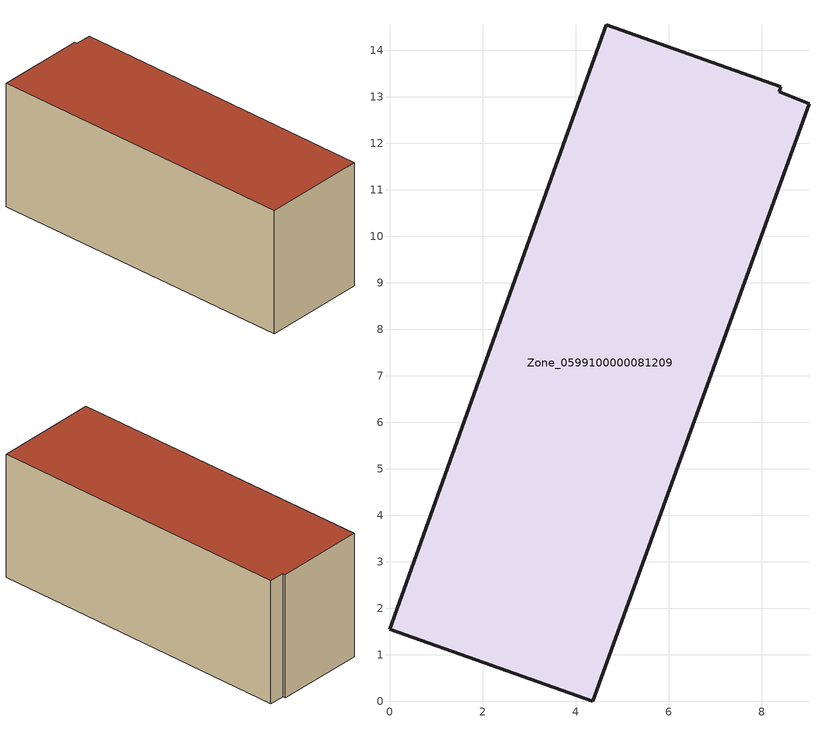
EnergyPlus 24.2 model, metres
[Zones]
Zone_0599100000081209
 floor ground (C_G): 0,1.55 4.66,14.55 8.42,13.21 8.38,13.1 9.02,12.85 4.37,0 z0.6
 wall outside (C_F): 4.66,14.55 0,1.55 4.37,0 9.02,12.85 8.38,13.1 8.42,13.21 4.66,14.55 z0.6:6.19
 roof outside (C_R): 4.37,0 9.02,12.85 8.38,13.1 8.42,13.21 4.66,14.55 0,1.55 z6.19
[BUILDING]
Pand.0599100000081209: North Axis=0; Terrain=City; Loads Convergence Tolerance Value=0.04; Temperature Convergence Tolerance Value=0.4; Solar Distribution=FullExterior; Maximum Number of Warmup Days=25; Minimum Number of Warmup Days=1
[Site:Location]
Rotterdam.The.Hague.AP_ZH_NLD Design_Conditions: Latitude=51.96; Longitude=4.45; Time Zone=1; Elevation=-4.5
[SITE:GROUNDTEMPERATURE:BUILDINGSURFACE]
18, 18, 18, 18, 18, 18, 18, 18, 18, 18, 18, 18
[MATERIAL] Thermal Absorptance=0.9; Solar Absorptance=0.7; Visible Absorptance=0.7
Name | Roughness | Thickness | Conductivity | Density | Specific Heat
G.TI.1965-1974 | MediumSmooth | 0.15 | 0.882353 | 540 | 1210
F.TI.1965-1974 | Rough | 0.3 | 0.697674 | 1920 | 840
R.TI.1965-1974 | MediumRough | 0.2 | 0.232558 | 1500 | 1000
[CONSTRUCTION]
C_G: G.TI.1965-1974
C_F: F.TI.1965-1974
C_R: R.TI.1965-1974
[ZONE]
Zone_0599100000081209: Type=1; Multiplier=1; Ceiling Height=Autocalculate; Volume=Autocalculate; Floor Area=autocalculate; Part of Total Floor Area=Yes
[ZONEINFILTRATION:DESIGNFLOWRATE]
Infil_Zone_0599100000081209: Zone or ZoneList or Space or SpaceList=Zone_0599100000081209; Schedule=AlwaysOn; Design Flow Rate Calculation Method=Flow/Area; Flow Rate per Floor Area=0.003; Constant Term Coefficient=1; Temperature Term Coefficient=0; Velocity Term Coefficient=0; Velocity Squared Term Coefficient=0
[HVACTEMPLATE:ZONE:IDEALLOADSAIRSYSTEM]
Zone_0599100000081209: Maximum Heating Supply Air Temperature=50; Minimum Cooling Supply Air Temperature=13; Maximum Heating Supply Air Humidity Ratio=0.0156; Minimum Cooling Supply Air Humidity Ratio=0.0077; Heating Limit=NoLimit; Cooling Limit=NoLimit; Dehumidification Control Type=ConstantSensibleHeatRatio; Cooling Sensible Heat Ratio=0.7; Dehumidification Setpoint=60; Humidification Control Type=None; Humidification Setpoint=30; Outdoor Air Method=None; Outdoor Air Flow Rate per Person=0.00944; Outdoor Air Flow Rate per Zone Floor Area=0; Outdoor Air Flow Rate per Zone=0; Demand Controlled Ventilation Type=None; Outdoor Air Economizer Type=NoEconomizer; Heat Recovery Type=None; Sensible Heat Recovery Effectiveness=0.7; Latent Heat Recovery Effectiveness=0.65
[ZONECONTROL:THERMOSTAT]
ThermostatControl_Zone_0599100000081209: Zone or ZoneList=Zone_0599100000081209; Control Type Schedule=DualSetpointControlType; Control 1=Thermostat_Zone_0599100000081209; Temperature Difference Between Cutout And Setpoint=0
[THERMOSTATSETPOINT:DUALSETPOINT]
Thermostat_Zone_0599100000081209: Heating Setpoint Temperature Schedule=HeatingSetpoint_Zone_0599100000081209; Cooling Setpoint Temperature Schedule=CoolingSetpoint_Zone_0599100000081209
[SCHEDULE:COMPACT]
HeatingSetpoint_Zone_0599100000081209: Through: 12/31, For: AllDays, Until: 24:00, 21
CoolingSetpoint_Zone_0599100000081209: Through: 12/31, For: AllDays, Until: 24:00, 24
DualSetpointControlType: Through: 12/31, For: AllDays, Until: 24:00, 4
AlwaysOn: Through: 12/31, For: AllDays, Until: 24:00, 1
